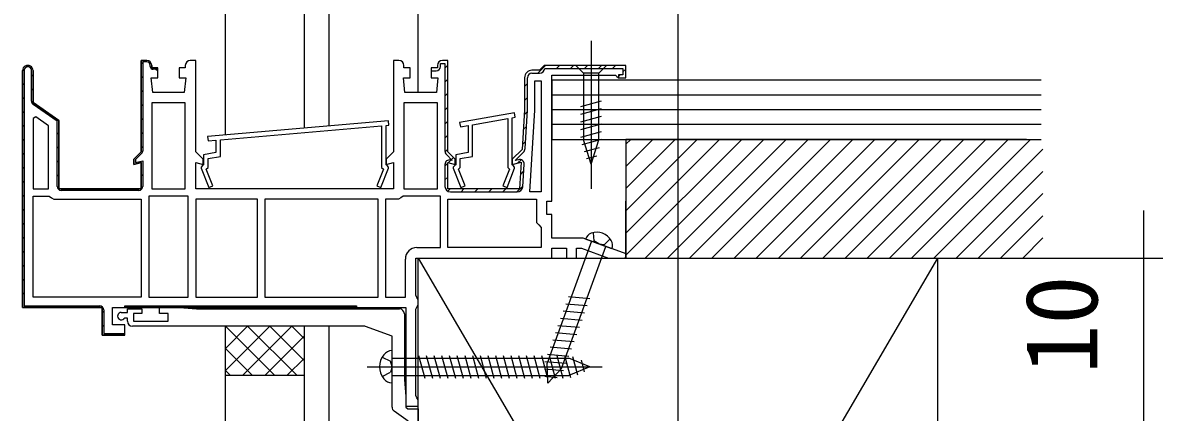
# Model space of a CAD drawing. Units: millimetres, scale not verified. Extents: x -875 to 875, y -1305 to 1298.
# Drawn here: x 530 to 758.9, y 652.8 to 731.7 of the extents above; entities that cross this region are included whole.
import ezdxf
from ezdxf.enums import TextEntityAlignment as Align

# ---------------------------------------------------------------- set-up
doc = ezdxf.new("R2010")
doc.units = ezdxf.units.MM
doc.header["$LTSCALE"] = 8
for name, color, linetype in [('0-2_YKK_11', 7, 'Continuous'), ('0-3_YKK_12', 2, 'Continuous'), ('0-4_YKK_13', 4, 'Continuous'), ('0-5_YKK_D', 6, 'Continuous'), ('0-7_YSS_K', 3, 'Continuous')]:
    doc.layers.add(name, color=color, linetype=linetype)
doc.styles.add('ＭＳ ゴシック', font='')
doc.styles.get('ＭＳ ゴシック').set_extended_font_data('MS Gothic')

msp = doc.modelspace()

# ---------------------------------------------------------------- linework, layer by layer
at = {"layer": '0-2_YKK_11'}
for p, q in [((554, 723.255), (554.311, 723.566)), ((554.434, 723.689), (554.745, 724)), ((530, 721.882), (530.359, 722.241)), ((530.759, 722.641), (531.116, 722.998)), ((531.8, 715.76), (531.8, 721.95)), ((531.8, 720.854), (532.1, 721.154)), ((555.8, 722.8), (555.8, 723)), ((555.963, 722.389), (556.175, 722.602)), ((615.4, 722.43), (616, 723.03)), ((633, 721.4), (634.5, 721.4)), ((634.17, 721.4), (635.77, 723)), ((637.998, 722.4), (638.598, 723)), ((640.826, 722.4), (641.426, 723)), ((643.655, 722.4), (644.255, 723)), ((646.483, 722.4), (647.083, 723)), ((649.312, 722.4), (649.912, 723)), ((650.5, 720.76), (650.84, 721.1)), ((651.4, 721.66), (652, 722.26)), ((530, 719.054), (530.3, 719.354)), ((554, 720.427), (554.3, 720.727)), ((615.4, 719.601), (616, 720.201)), ((631.5, 718.731), (632.1, 719.331)), ((632.1, 714.016), (632.1, 720.5)), ((530, 716.226), (530.3, 716.526)), ((531.8, 718.026), (532.1, 718.326)), ((554, 717.598), (554.3, 717.898)), ((615.4, 716.773), (616, 717.373)), ((631.5, 715.902), (632.1, 716.502)), ((531.928, 715.326), (532.148, 715.546)), ((533.55, 714.119), (533.765, 714.334)), ((554, 714.77), (554.3, 715.07)), ((615.4, 713.944), (616, 714.544)), ((530, 713.397), (530.3, 713.697)), ((535.214, 712.954), (535.429, 713.169)), ((536.877, 711.789), (537.092, 712.004)), ((554, 711.941), (554.3, 712.241)), ((631.438, 713.012), (632.079, 713.653)), ((631.611, 706.151), (632.098, 713.947)), ((530, 710.569), (530.3, 710.869)), ((615.4, 711.116), (616, 711.716)), ((631.25, 709.995), (631.891, 710.636)), ((530, 707.74), (530.3, 708.04)), ((537, 709.083), (537.3, 709.383)), ((554, 709.113), (554.3, 709.413)), ((615.4, 708.287), (616, 708.887)), ((631.061, 706.978), (631.702, 707.619)), ((530, 704.912), (530.3, 705.212)), ((537, 706.255), (537.3, 706.555)), ((554.066, 705.142), (552.859, 703.934)), ((554, 706.284), (554.3, 706.584)), ((615.423, 705.482), (616, 706.059)), ((537, 703.427), (537.3, 703.727)), ((553.783, 703.239), (554.04, 703.496)), ((615.4, 702.631), (616.577, 703.808)), ((615.4, 702.95), (615.4, 698.5)), ((616.711, 703.941), (617.135, 704.365)), ((630.163, 703.251), (630.8, 703.888)), ((631.128, 698.432), (631.412, 702.978)), ((530, 702.083), (530.3, 702.383)), ((537, 700.598), (537.3, 700.898)), ((554, 700.628), (554.3, 700.928)), ((615.4, 699.802), (616, 700.402)), ((630.684, 700.944), (631.325, 701.585)), ((530, 699.255), (530.3, 699.555)), ((537.201, 697.97), (537.413, 698.183)), ((629.969, 697.4), (631.137, 698.568)), ((530, 696.427), (530.3, 696.727)), ((553.5, 697.7), (537.8, 697.7)), ((539.759, 697.7), (540.059, 698)), ((542.587, 697.7), (542.887, 698)), ((545.416, 697.7), (545.716, 698)), ((548.244, 697.7), (548.544, 698)), ((551.073, 697.7), (551.373, 698)), ((615.965, 697.539), (616.431, 698.005)), ((616.5, 697.4), (630.03, 697.4)), ((618.655, 697.4), (619.255, 698)), ((621.483, 697.4), (622.083, 698)), ((624.312, 697.4), (624.912, 698)), ((627.14, 697.4), (627.74, 698)), ((530, 693.598), (530.3, 693.898)), ((530, 690.77), (530.3, 691.07)), ((530, 687.941), (530.3, 688.241)), ((530, 685.113), (530.3, 685.413)), ((530, 682.284), (530.3, 682.584)), ((530, 679.456), (530.3, 679.756)), ((530, 676.628), (530.3, 676.928)), ((530.262, 674.061), (530.501, 674.3)), ((533.029, 674), (533.329, 674.3)), ((535.858, 674), (536.158, 674.3)), ((538.686, 674), (538.986, 674.3)), ((541.515, 674), (541.815, 674.3)), ((544.343, 674), (544.643, 674.3)), ((546.1, 672.929), (546.4, 673.229)), ((552.828, 674), (553.128, 674.3)), ((555.657, 674), (555.957, 674.3)), ((558.485, 674), (558.785, 674.3)), ((561.314, 674), (561.614, 674.3)), ((564.142, 674), (564.442, 674.3)), ((566.971, 674), (567.271, 674.3)), ((569.799, 674), (570.099, 674.3)), ((572.627, 674), (572.927, 674.3)), ((575.456, 674), (575.756, 674.3)), ((578.284, 674), (578.584, 674.3)), ((581.113, 674), (581.413, 674.3)), ((583.941, 674), (584.241, 674.3)), ((586.77, 674), (587.07, 674.3)), ((589.598, 674), (589.898, 674.3)), ((592.426, 674), (592.726, 674.3)), ((595.255, 674), (595.555, 674.3)), ((546.1, 670.1), (546.4, 670.4)), ((547.228, 668.4), (547.528, 668.7)), ((550.057, 668.4), (550.357, 668.7)), ((599.029, 670.2), (552.2, 670.2))]:
    msp.add_line(p, q, dxfattribs=at)
for points in [[(555.1, 724), (554, 724), (554, 705.5), (552.5, 704), (552.5, 702.939), (554, 703.341), (554, 698), (537.3, 698), (537.3, 711.859), (532.1, 715.5), (532.1, 721.95)], [(532.1, 721.95), (532.1, 715.5), (537.3, 711.859), (537.3, 698), (554, 698), (554, 703.341), (552.5, 702.939), (552.5, 704), (554, 705.5), (554, 724), (555.1, 724)], [(555.1, 723.7), (554.3, 723.7), (554.3, 705.707)], [(606.1, 724), (605, 724), (605, 705.5), (603.5, 704), (603.5, 702.939), (605, 703.341), (605, 698), (565, 698), (565, 703.341), (566.5, 702.939), (566.5, 704), (565, 705.5), (565, 724), (563.9, 724)], [(614.5, 722.8), (614.5, 723.4), (615.4, 723.4), (615.4, 705.707)], [(631.5, 720.5), (631.5, 714), (631, 706), (629, 704), (629, 702.939), (630.84, 703.432), (630.5, 698), (616, 698), (616, 703.341), (617.5, 702.939), (617.5, 704), (616, 705.5), (616, 724), (614.9, 724)], [(616, 705.5), (616, 724), (614.9, 724)], [(546.4, 673.5), (546.4, 668.7), (550.658, 668.7), (550.2, 668.4), (546.1, 668.4), (546.1, 674), (530, 674), (530, 721.95), (530, 674), (546.1, 674), (546.1, 668.4), (550.7, 668.4), (550.7, 670.5), (548.2, 670.5), (548.2, 674)], [(530.3, 721.95), (530.3, 674.3), (545.6, 674.3)], [(548.2, 674), (607.5, 674), (607.5, 654), (610, 654), (610, 655.3), (609.75, 655.733), (609.5, 656.166), (609.5, 673.634), (609.75, 674.067), (610, 674.5), (610, 675.6), (609.75, 676.033), (609.5, 676.466), (609.5, 684), (637, 684), (637, 686), (640, 686), (640, 684), (642, 684), (642, 686), (642.993, 686), (648.488, 684), (651.912, 684), (652.058, 684.829), (643.346, 688), (637, 688), (637, 692.8), (636, 692.8), (636, 695.5), (637, 695.5), (637, 721), (649.904, 721), (650.2, 720.75), (650.496, 720.5), (652, 720.5), (652, 723), (635.5, 723), (635, 722.5), (634.5, 722), (633, 722)], [(562.9, 723), (562.9, 722.5), (561.65, 722.5), (561.65, 720.5), (563, 720.5), (562.7, 717.5), (556.3, 717.5), (556, 720.5), (557.35, 720.5), (557.35, 722.5), (556.1, 722.5), (556.1, 723)], [(556.1, 723), (556.1, 722.5), (556.85, 722.5), (557.35, 722), (557.05, 722), (556.85, 722.2), (556.4, 722.2)], [(613.9, 723), (613.9, 722.5), (612.65, 722.5), (612.65, 720.5), (614, 720.5), (613.7, 717.5), (607.3, 717.5), (607, 720.5), (608.35, 720.5), (608.35, 722.5), (607.1, 722.5), (607.1, 723)], [(613.9, 723), (613.9, 722.5), (612.65, 722.5), (612.65, 721.9), (613.6, 721.9)], [(635.595, 722.4), (651.4, 722.4), (651.4, 721.1), (650.5, 721.1), (650.5, 720.5), (652, 720.5), (652, 723), (635.5, 723), (635, 722.5), (634.5, 722), (633, 722)], [(631.5, 720.5), (631.5, 714), (631, 706), (629, 704), (629, 702.939), (630.84, 703.432), (630.5, 698), (616, 698), (616, 703.341), (617.5, 702.939), (617.5, 704), (616, 705.5)], [(537, 698.5), (537, 711.703), (532.141, 715.105)], [(630.281, 703.904), (629.6, 703.721), (629.6, 703.752), (631.291, 705.442)], [(552.8, 703.693), (552.8, 703.33), (554.3, 703.661), (554.3, 698.5)], [(615.722, 704.929), (616.9, 703.752), (616.9, 703.721), (616.533, 703.82)], [(609.7, 686.1), (614.5, 686.1), (614.5, 696.5), (606.927, 696.5), (606.468, 696.2), (606.01, 695.9), (603.4, 695.9)], [(603.4, 695.9), (603.4, 676.1), (607.4, 676.1), (607.4, 683.8)], [(549.95, 673), (551.2, 673), (551.2, 673.7), (554.1, 673.7), (554.1, 672.8), (552.4, 672.8), (552.4, 671.2), (559.4, 671.2), (559.4, 672.8), (557.7, 672.8), (557.7, 674), (561.7, 674), (565.129, 673.7), (606.2, 673.7)], [(551.2, 671.2), (551.2, 671.8), (550.685, 671.8), (550.475, 671.714)], [(607.2, 672.7), (607.2, 659.429), (607.5, 656), (607.5, 653.792), (607.917, 653.5), (610, 653.5), (610, 643.5), (611, 643.5), (611, 641.5), (608, 641.5), (608, 651), (605.126, 653.012)], [(604.7, 653.831), (604.7, 668.2), (599.371, 670.14)]]:
    msp.add_lwpolyline(points, dxfattribs=at)
for points in [[(634.9, 719.9), (634.9, 697.4), (632.567, 697.4), (633.6, 713.935), (633.6, 719.9)], [(556.1, 715.4), (556.1, 698), (562.9, 698), (562.9, 715.4)], [(607.1, 715.4), (607.1, 698), (613.9, 698), (613.9, 715.4)], [(532.1, 712.279), (532.1, 698), (535.2, 698), (535.2, 710.766), (532.638, 712.56)], [(629.472, 713.393), (618.372, 711.436), (618.528, 710.55), (620.1, 710.827), (620.1, 705.341), (617.6, 704.9), (617.6, 702.9), (617.4, 702.7), (617.1, 702.4), (617.1, 702.2), (618.631, 698.286), (619.469, 698.614), (618.145, 702), (618.5, 702.356), (618.5, 704.145), (621, 704.586), (621, 710.986), (628.1, 712.238), (628.1, 702.356), (628.455, 702), (627.131, 698.614), (627.969, 698.286), (629.5, 702.2), (629.5, 702.4), (629.2, 702.7), (629, 702.9), (629, 712.396), (629.628, 712.507)], [(604.011, 711.798), (567.411, 708.596), (567.489, 707.7), (569.1, 707.841), (569.1, 705.341), (566.6, 704.9), (566.6, 702.9), (566.4, 702.7), (566.1, 702.4), (566.1, 702.2), (567.631, 698.286), (568.469, 698.614), (567.145, 702), (567.5, 702.356), (567.5, 704.145), (570, 704.586), (570, 707.919), (602.6, 710.772), (602.6, 702.356), (602.955, 702), (601.631, 698.614), (602.469, 698.286), (604, 702.2), (604, 702.4), (603.7, 702.7), (603.5, 702.9), (603.5, 710.85), (604.089, 710.902)], [(554, 676.1), (532.1, 676.1), (532.1, 696.5), (535.373, 696.5), (535.832, 696.2), (536.29, 695.9), (554, 695.9)], [(555.5, 696.5), (555.5, 676.1), (563.5, 676.1), (563.5, 696.5)], [(565, 695.9), (565, 676.1), (577.5, 676.1), (577.5, 695.9)], [(601.9, 695.9), (579, 695.9), (579, 676.1), (601.9, 676.1)], [(634.9, 686.1), (616, 686.1), (616, 695.9), (633.9, 695.9), (633.9, 691.2), (634.4, 690.7), (634.9, 690.2)], [(597.5, 674), (550.7, 674), (550.7, 674.3), (597.5, 674.3)]]:
    msp.add_lwpolyline(points, close=True, dxfattribs=at)
for centre, radius, start, end in [((555.1, 723), 1, 0.00001, 89.99999), ((555.1, 723), 1, 0.00001, 89.99999), ((555.1, 723), 0.7, 0.00001, 89.99999), ((563.9, 723), 1, 90.00001, 179.99999), ((606.1, 723), 1, 0.00001, 89.99999), ((614.9, 723), 1, 90.00001, 179.99999), ((614.9, 723), 1, 90.00001, 179.99999), ((531.05, 721.95), 1.05, 359.99999, 180.00001), ((531.05, 721.95), 1.05, 359.99999, 180.00001), ((531.05, 721.95), 0.75, 359.99999, 180.00001), ((556.4, 722.8), 0.6, 180.00001, 269.99999), ((613.6, 722.8), 0.9, 270.00001, 359.99999), ((633, 720.5), 1.5, 90.00001, 179.99999), ((633, 720.5), 1.5, 90.00001, 179.99999), ((633, 720.5), 0.9, 90.00001, 179.99999), ((634.5, 722.5), 1.1, 269.99999, 354.78411), ((532.6, 715.76), 0.8, 180, 234.99999), ((631, 714.016), 1.1, 356.42379, 0.00014), ((553.5, 705.707), 0.8, 314.99999, 359.99998), ((616.5, 705.707), 1.1, 180.00002, 225.00001), ((630.513, 706.22), 1.1, 315.00006, 356.4237), ((553.314, 703.696), 0.514, 152.38607, 180.33632), ((616.3, 702.95), 0.9, 74.99999, 180), ((630.514, 703.035), 0.9, 356.42363, 104.99999), ((537.8, 698.5), 0.8, 180.00001, 269.99999), ((553.5, 698.5), 0.8, 270.00001, 359.99999), ((616.5, 698.5), 1.1, 180.00001, 269.99999), ((630.03, 698.5), 1.1, 269.99999, 356.42368), ((609.7, 683.8), 2.3, 90.00001, 179.99999), ((545.6, 673.5), 0.8, 0.00001, 89.99999), ((549.95, 672.25), 0.75, 90.00002, 314.41533), ((606.2, 672.7), 1, 0.00001, 89.99999), ((552.2, 671.2), 1, 180.00001, 269.99999), ((599.029, 669.2), 1, 70.00005, 90.00006), ((605.7, 653.831), 1, 180.00003, 235.00002)]:
    msp.add_arc(centre, radius, start, end, dxfattribs=at)
at = {"layer": '0-3_YKK_12'}
msp.add_line((662.5, 1115.3), (662.5, 285), dxfattribs=at)
at = {"layer": '0-4_YKK_13'}
for p, q in [((645, 728), (645, 698)), ((641.9, 723), (643.45, 721.45)), ((648.1, 723), (641.9, 723)), ((646.55, 721.45), (643.45, 721.45)), ((643.45, 721.45), (643.45, 707.916)), ((648.1, 723), (646.55, 721.45)), ((646.55, 707.916), (646.55, 721.45)), ((642.9, 714.706), (647.1, 715.832)), ((642.9, 713.153), (647.1, 714.279)), ((642.9, 711.6), (647.1, 712.726)), ((642.9, 710.047), (647.1, 711.173)), ((642.9, 708.495), (647.1, 709.62)), ((643.159, 707.011), (647.1, 708.067)), ((645, 703), (643.45, 707.916)), ((645, 703), (646.55, 707.916)), ((643.61, 705.579), (646.647, 706.393)), ((644.062, 704.147), (646.112, 704.696)), ((645.362, 689.131), (645.549, 687.494)), ((645.045, 687.382), (636.064, 662.707)), ((649.179, 685.877), (643.823, 687.826)), ((646.501, 686.852), (645.549, 687.494)), ((646.501, 686.852), (647.644, 686.732)), ((648.839, 687.866), (647.644, 686.732)), ((638.977, 661.647), (647.958, 686.322)), ((640.394, 676.212), (644.725, 675.833)), ((639.331, 673.293), (643.663, 672.914)), ((639.862, 674.752), (644.194, 674.373)), ((638.8, 671.834), (643.132, 671.455)), ((637.738, 668.915), (642.07, 668.536)), ((638.269, 670.375), (642.601, 669.996)), ((637.207, 667.456), (641.538, 667.077)), ((602.707, 663.95), (604.428, 663.093)), ((604.7, 658.75), (604.7, 665.25)), ((604.7, 663.75), (640.475, 663.75)), ((610.079, 664.3), (611.312, 659.7)), ((611.632, 664.3), (612.864, 659.7)), ((613.185, 664.3), (614.417, 659.7)), ((614.738, 664.3), (615.97, 659.7)), ((616.291, 664.3), (617.523, 659.7)), ((617.844, 664.3), (619.076, 659.7)), ((619.396, 664.3), (620.629, 659.7)), ((620.949, 664.3), (622.182, 659.7)), ((622.502, 664.3), (623.735, 659.7)), ((624.055, 664.3), (625.288, 659.7)), ((625.608, 664.3), (626.841, 659.7)), ((627.161, 664.3), (628.394, 659.7)), ((628.714, 664.3), (629.947, 659.7)), ((630.267, 664.3), (631.499, 659.7)), ((631.82, 664.3), (633.052, 659.7)), ((633.373, 664.3), (634.605, 659.7)), ((634.926, 664.3), (636.158, 659.7)), ((636.145, 664.538), (640.476, 664.159)), ((636.479, 664.3), (637.711, 659.7)), ((636.676, 665.997), (641.007, 665.618)), ((638.031, 664.3), (639.264, 659.7)), ((639.584, 664.3), (640.794, 659.787)), ((644.7, 662), (640.475, 663.75)), ((641.206, 664.043), (642.191, 660.366)), ((599.7, 662), (647.2, 662)), ((604.7, 662), (604.428, 663.093)), ((604.7, 662), (604.428, 660.908)), ((635.563, 661.577), (639.355, 661.245)), ((635.613, 663.078), (639.945, 662.699)), ((636.24, 658.661), (636.064, 662.707)), ((636.24, 658.661), (638.977, 661.647)), ((644.7, 662), (640.475, 660.25)), ((644.7, 662), (640.475, 660.25)), ((642.953, 663.319), (643.589, 660.945)), ((602.707, 660.05), (604.428, 660.908)), ((604.7, 660.25), (640.475, 660.25)), ((635.629, 660.066), (638.077, 659.851))]:
    msp.add_line(p, q, dxfattribs=at)
for centre, radius, start, end in [((645.628, 687.233), 1.9, 109.34333, 161.81089), ((646.125, 685.818), 3.4, 30.65667, 109.34333), ((647.415, 686.583), 1.9, 338.18911, 30.65667), ((606.2, 662), 4, 142.75083, 217.24917), ((604.687, 663.15), 2.1, 89.66112, 142.75083), ((604.687, 660.85), 2.1, 217.24917, 270.33888)]:
    msp.add_arc(centre, radius, start, end, dxfattribs=at)
at = {"layer": '0-5_YKK_D'}
for p, q in [((756.765, 650), (756.765, 693.6)), ((725, 684), (836, 684))]:
    msp.add_line(p, q, dxfattribs=at)
at = {"layer": '0-7_YSS_K'}
for p, q in [((571, 708.999), (571, 863.05)), ((587, 710.399), (587, 863.05)), ((592, 710.836), (592, 863.05)), ((610, 717.5), (610, 863.05)), ((736, 717), (637, 717)), ((736, 714), (637, 714)), ((736, 711), (637, 711)), ((652, 707.027), (652.973, 708)), ((652, 702.537), (657.463, 708)), ((652, 698.047), (661.953, 708)), ((652, 693.557), (666.443, 708)), ((652, 689.067), (670.933, 708)), ((652, 684.577), (675.423, 708)), ((655.914, 684), (679.914, 708)), ((660.404, 684), (684.404, 708)), ((664.894, 684), (688.894, 708)), ((669.384, 684), (693.384, 708)), ((673.874, 684), (697.874, 708)), ((678.364, 684), (702.364, 708)), ((682.854, 684), (706.854, 708)), ((687.344, 684), (711.344, 708)), ((691.835, 684), (715.835, 708)), ((696.325, 684), (720.325, 708)), ((700.815, 684), (724.815, 708)), ((705.305, 684), (729.305, 708)), ((709.795, 684), (733.795, 708)), ((714.285, 684), (736.308, 706.023)), ((718.775, 684), (736.308, 701.533)), ((723.265, 684), (736.308, 697.043)), ((652, 684), (652, 695.5)), ((727.756, 684), (736.308, 692.553)), ((732.246, 684), (736.308, 688.063)), ((610, 285), (610, 684)), ((715, 684), (610, 504)), ((571, 285), (571, 670.2)), ((571, 665.71), (575.49, 670.2)), ((571, 661.22), (579.98, 670.2)), ((581, 660.2), (571, 670.2)), ((574.47, 660.2), (584.47, 670.2)), ((585.49, 660.2), (575.49, 670.2)), ((587, 663.18), (579.98, 670.2)), ((587, 667.671), (584.47, 670.2)), ((587, 285), (587, 670.2)), ((592, 285), (592, 670.2)), ((578.961, 660.2), (587, 668.24)), ((576.51, 660.2), (571, 665.71)), ((583.451, 660.2), (587, 663.749)), ((572.02, 660.2), (571, 661.22)), ((587, 660.2), (571, 660.2))]:
    msp.add_line(p, q, dxfattribs=at)
for points in [[(736, 720), (637, 720), (637, 708), (736, 708)], [(733, 708), (652, 708), (652, 684), (733, 684)], [(610, 684), (715, 504), (715, 285)]]:
    msp.add_lwpolyline(points, dxfattribs=at)
msp.add_lwpolyline([(610, 684), (715, 684), (715, 504), (610, 504)], close=True, dxfattribs=at)

# ---------------------------------------------------------------- texts
at = {"layer": '0-5_YKK_D', "style": 'ＭＳ ゴシック'}
msp.add_text('10', height=14.66, rotation=90, dxfattribs=at).set_placement((751.765, 660.532), align=Align.BOTTOM_LEFT)

doc.saveas('drawing.dxf')
